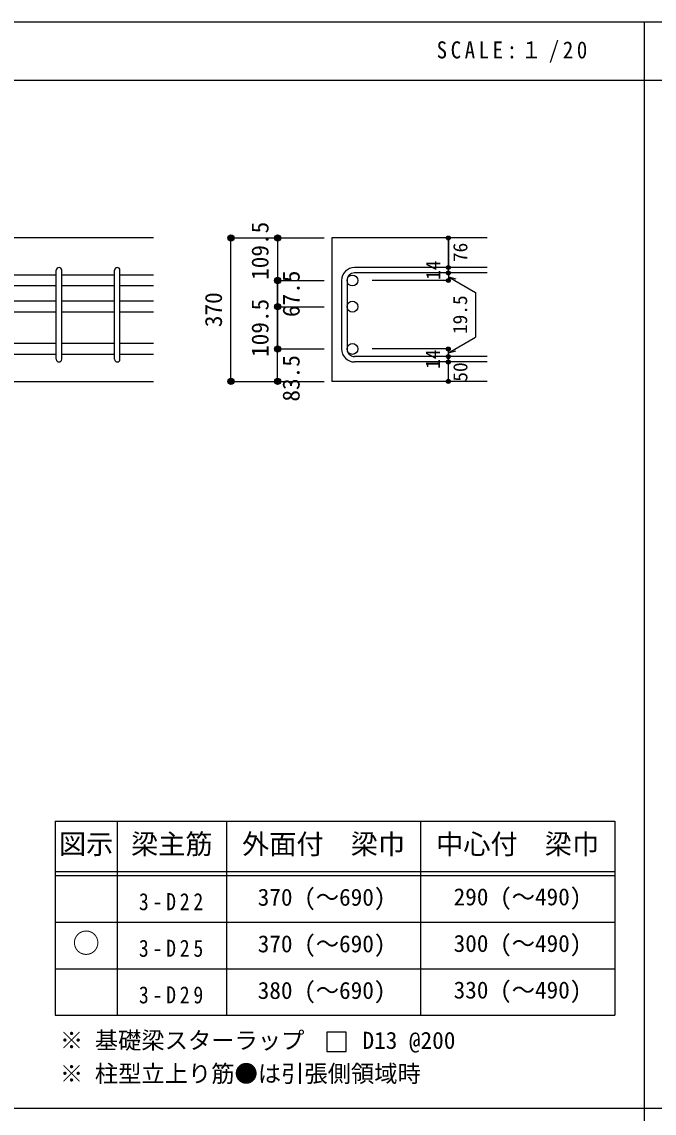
# Model space of a CAD drawing. Units: millimetres at full size, sheet at 1:20. Extents: x -3982 to 3969, y -2797 to 2801.
# Drawn here: x -2353 to -724, y -10 to 2801 of the extents above; entities that cross this region are included whole.
import ezdxf
from ezdxf.enums import TextEntityAlignment as Align

# ---------------------------------------------------------------- set-up
doc = ezdxf.new("R2010")
doc.units = ezdxf.units.MM
doc.header["$LTSCALE"] = 20
doc.header["$PDMODE"] = 32
doc.header["$PDSIZE"] = 10
for name, color, linetype in [('6-1_躯体線', 2, 'Continuous'), ('6-5_梁主筋', 7, 'Continuous'), ('6-6_S.T.P.', 7, 'Continuous'), ('6-7_文字', 7, 'Continuous'), ('6-D_寸法', 4, 'Continuous'), ('6-E_枠', 7, 'Continuous'), ('F-0_枠', 6, 'Continuous')]:
    doc.layers.add(name, color=color, linetype=linetype)
doc.styles.add('ＭＳ ゴシック', font='')
doc.styles.get('ＭＳ ゴシック').set_extended_font_data('MS Gothic')

msp = doc.modelspace()

# ---------------------------------------------------------------- linework, layer by layer
at = {"layer": '6-1_躯体線'}
for p, q in [((-2013.87, 2244.12), (-3313.87, 2244.12)), ((-1153.87, 2244.12), (-1553.87, 2244.12)), ((-1553.87, 2244.12), (-1553.87, 1874.62)), ((-2413.87, 1874.62), (-2013.87, 1874.62)), ((-1153.87, 1874.62), (-1553.87, 1874.62))]:
    msp.add_line(p, q, dxfattribs=at)
at = {"layer": '6-5_梁主筋'}
for p, q in [((-2263.87, 2148.51), (-2399.87, 2148.51)), ((-2113.87, 2148.51), (-2249.87, 2148.51)), ((-2013.87, 2148.51), (-2099.87, 2148.51)), ((-2263.87, 2120.51), (-2399.87, 2120.51)), ((-2113.87, 2120.51), (-2249.87, 2120.51)), ((-2013.87, 2120.51), (-2099.87, 2120.51)), ((-2263.87, 2081.12), (-2399.87, 2081.12)), ((-2113.87, 2081.12), (-2249.87, 2081.12)), ((-2013.87, 2081.12), (-2099.87, 2081.12)), ((-2263.87, 2053.12), (-2399.87, 2053.12)), ((-2113.87, 2053.12), (-2249.87, 2053.12)), ((-2013.87, 2053.12), (-2099.87, 2053.12)), ((-2263.87, 1972.12), (-2399.87, 1972.12)), ((-2113.87, 1972.12), (-2249.87, 1972.12)), ((-2013.87, 1972.12), (-2099.87, 1972.12)), ((-2263.87, 1944.12), (-2399.87, 1944.12)), ((-2113.87, 1944.12), (-2249.87, 1944.12)), ((-2013.87, 1944.12), (-2099.87, 1944.12))]:
    msp.add_line(p, q, dxfattribs=at)
at = {"layer": '6-5_梁主筋', "color": 3}
for centre in [(-1500.87, 2134.51), (-1500.87, 2067.12), (-1500.87, 1958.12)]:
    msp.add_circle(centre, 14, dxfattribs=at)
at = {"layer": '6-6_S.T.P.'}
for p, q in [((-1153.87, 2168.01), (-1495.37, 2168.01)), ((-2263.87, 1931.62), (-2263.87, 2161.01)), ((-2249.87, 1931.62), (-2249.87, 2161.01)), ((-2113.87, 1931.62), (-2113.87, 2161.01)), ((-2099.87, 1931.62), (-2099.87, 2161.01)), ((-1153.87, 2154.01), (-1495.37, 2154.01)), ((-1528.87, 2134.51), (-1528.87, 1958.12)), ((-1514.87, 2134.51), (-1514.87, 1958.12)), ((-1153.87, 1938.62), (-1495.37, 1938.62)), ((-1153.87, 1924.62), (-1495.37, 1924.62))]:
    msp.add_line(p, q, dxfattribs=at)
for centre, radius, start, end in [((-2256.87, 2161.01), 7, 0, 180), ((-2106.87, 2161.01), 7, 0, 180), ((-1495.37, 2134.51), 33.5, 90, 180), ((-1495.37, 2134.51), 19.5, 90, 180), ((-1495.37, 1958.12), 33.5, 180, 270), ((-1495.37, 1958.12), 19.5, 180, 270), ((-2256.87, 1931.62), 7, 180, 0), ((-2106.87, 1931.62), 7, 180, 0)]:
    msp.add_arc(centre, radius, start, end, dxfattribs=at)
at = {"layer": '6-7_文字'}
msp.add_lwpolyline([(-1567.01, 148.71), (-1517.01, 148.71), (-1517.01, 198.71), (-1567.01, 198.71)], close=True, dxfattribs=at)
at = {"layer": '6-D_寸法'}
for p, q in [((-1813.87, 2244.12), (-1693.87, 2244.12)), ((-1813.87, 2244.12), (-1693.87, 2244.12)), ((-1813.87, 2244.12), (-1693.87, 2244.12)), ((-1813.87, 1874.62), (-1813.87, 2244.12)), ((-1813.87, 1874.62), (-1813.87, 2244.12)), ((-1693.87, 2244.12), (-1573.87, 2244.12)), ((-1693.87, 2244.12), (-1573.87, 2244.12)), ((-1693.87, 2244.12), (-1693.87, 2134.51)), ((-1693.87, 2244.12), (-1573.87, 2244.12)), ((-1253.87, 2154.01), (-1253.87, 2168.01)), ((-1253.87, 2154.01), (-1253.87, 2134.51)), ((-1253.87, 2144.26), (-1183.81, 2103.81)), ((-1253.87, 2144.26), (-1234.55, 2139.09)), ((-1693.87, 2134.51), (-1573.87, 2134.51)), ((-1253.87, 2134.51), (-1449.95, 2134.51)), ((-1183.81, 2103.81), (-1183.81, 1988.82)), ((-1693.87, 2067.12), (-1573.87, 2067.12)), ((-1693.87, 1958.12), (-1693.87, 2030.82)), ((-1253.87, 1948.37), (-1183.81, 1988.82)), ((-1693.87, 1958.12), (-1573.87, 1958.12)), ((-1693.87, 1958.12), (-1573.87, 1958.12)), ((-1253.87, 1958.12), (-1449.95, 1958.12)), ((-1253.87, 1938.62), (-1253.87, 1958.12)), ((-1253.87, 1948.37), (-1234.55, 1953.55)), ((-1253.87, 1924.62), (-1253.87, 1938.62)), ((-1253.87, 1874.62), (-1253.87, 1924.62)), ((-1693.87, 1874.62), (-1573.87, 1874.62))]:
    msp.add_line(p, q, dxfattribs=at)
for points in [[(-1253.87, 2168.01), (-1253.87, 2244.12), (-1253.87, 2168.01)], [(-1693.87, 2030.82), (-1693.87, 2134.51), (-1573.87, 2134.51)], [(-1693.87, 2134.51), (-1693.87, 2067.12), (-1693.87, 1958.12)], [(-1813.87, 1874.62), (-1693.87, 1874.62), (-1693.87, 1958.12)]]:
    msp.add_lwpolyline(points, dxfattribs=at)
for centre, radius in [((-1813.87, 2244.12), 8), ((-1813.87, 2244.12), 7.2), ((-1813.87, 2244.12), 6.4), ((-1813.87, 2244.12), 5.6), ((-1813.87, 2244.12), 4.8), ((-1693.87, 2244.12), 8), ((-1693.87, 2244.12), 7.2), ((-1693.87, 2244.12), 6.4), ((-1693.87, 2244.12), 5.6), ((-1693.87, 2244.12), 4.8), ((-1813.87, 2244.12), 4), ((-1813.87, 2244.12), 3.2), ((-1813.87, 2244.12), 2.4), ((-1813.87, 2244.12), 1.6), ((-1813.87, 2244.12), 0.8), ((-1693.87, 2244.12), 4), ((-1693.87, 2244.12), 3.2), ((-1693.87, 2244.12), 2.4), ((-1693.87, 2244.12), 1.6), ((-1693.87, 2244.12), 0.8), ((-1253.87, 2244.12), 4), ((-1253.87, 2244.12), 3.6), ((-1253.87, 2244.12), 3.2), ((-1253.87, 2244.12), 2.8), ((-1253.87, 2244.12), 2.4), ((-1253.87, 2244.12), 2), ((-1253.87, 2244.12), 1.6), ((-1253.87, 2244.12), 1.2), ((-1253.87, 2244.12), 0.8), ((-1253.87, 2244.12), 0.4), ((-1253.87, 2168.01), 4), ((-1253.87, 2168.01), 3.6), ((-1253.87, 2168.01), 3.2), ((-1253.87, 2168.01), 2.8), ((-1253.87, 2168.01), 2.4), ((-1253.87, 2168.01), 2), ((-1253.87, 2168.01), 1.6), ((-1253.87, 2168.01), 1.2), ((-1253.87, 2168.01), 0.8), ((-1253.87, 2168.01), 0.4), ((-1693.87, 2134.51), 8), ((-1693.87, 2134.51), 7.2), ((-1693.87, 2134.51), 6.4), ((-1693.87, 2134.51), 5.6), ((-1693.87, 2134.51), 4.8), ((-1693.87, 2134.51), 4), ((-1693.87, 2134.51), 3.2), ((-1693.87, 2134.51), 2.4), ((-1253.87, 2154.01), 4), ((-1253.87, 2134.51), 4), ((-1253.87, 2154.01), 3.6), ((-1253.87, 2134.51), 3.6), ((-1253.87, 2154.01), 3.2), ((-1253.87, 2134.51), 3.2), ((-1253.87, 2154.01), 2.8), ((-1253.87, 2134.51), 2.8), ((-1253.87, 2154.01), 2.4), ((-1253.87, 2134.51), 2.4), ((-1253.87, 2154.01), 2), ((-1253.87, 2134.51), 2), ((-1253.87, 2154.01), 1.6), ((-1253.87, 2154.01), 1.2), ((-1253.87, 2154.01), 0.8), ((-1253.87, 2154.01), 0.4), ((-1693.87, 2134.51), 1.6), ((-1693.87, 2134.51), 0.8), ((-1253.87, 2134.51), 1.6), ((-1253.87, 2134.51), 1.2), ((-1253.87, 2134.51), 0.8), ((-1253.87, 2134.51), 0.4), ((-1693.87, 2067.12), 8), ((-1693.87, 2067.12), 7.2), ((-1693.87, 2067.12), 6.4), ((-1693.87, 2067.12), 5.6), ((-1693.87, 2067.12), 4.8), ((-1693.87, 2067.12), 4), ((-1693.87, 2067.12), 3.2), ((-1693.87, 2067.12), 2.4), ((-1693.87, 2067.12), 1.6), ((-1693.87, 2067.12), 0.8), ((-1693.87, 1958.12), 8), ((-1693.87, 1958.12), 7.2), ((-1693.87, 1958.12), 6.4), ((-1693.87, 1958.12), 5.6), ((-1693.87, 1958.12), 4.8), ((-1693.87, 1958.12), 4), ((-1693.87, 1958.12), 3.2), ((-1693.87, 1958.12), 2.4), ((-1693.87, 1958.12), 1.6), ((-1693.87, 1958.12), 0.8), ((-1253.87, 1958.12), 4), ((-1253.87, 1938.62), 4), ((-1253.87, 1958.12), 3.6), ((-1253.87, 1938.62), 3.6), ((-1253.87, 1958.12), 3.2), ((-1253.87, 1938.62), 3.2), ((-1253.87, 1958.12), 2.8), ((-1253.87, 1938.62), 2.8), ((-1253.87, 1958.12), 2.4), ((-1253.87, 1938.62), 2.4), ((-1253.87, 1958.12), 2), ((-1253.87, 1938.62), 2), ((-1253.87, 1958.12), 1.6), ((-1253.87, 1938.62), 1.6), ((-1253.87, 1958.12), 1.2), ((-1253.87, 1938.62), 1.2), ((-1253.87, 1958.12), 0.8), ((-1253.87, 1958.12), 0.4), ((-1253.87, 1924.62), 4), ((-1253.87, 1924.62), 3.6), ((-1253.87, 1924.62), 3.2), ((-1253.87, 1924.62), 2.8), ((-1253.87, 1924.62), 2.4), ((-1253.87, 1924.62), 2), ((-1253.87, 1924.62), 1.6), ((-1253.87, 1924.62), 1.2), ((-1253.87, 1938.62), 0.8), ((-1253.87, 1924.62), 0.8), ((-1253.87, 1938.62), 0.4), ((-1253.87, 1924.62), 0.4), ((-1813.87, 1874.62), 8), ((-1813.87, 1874.62), 7.2), ((-1813.87, 1874.62), 6.4), ((-1813.87, 1874.62), 5.6), ((-1813.87, 1874.62), 4.8), ((-1813.87, 1874.62), 4), ((-1813.87, 1874.62), 3.2), ((-1813.87, 1874.62), 2.4), ((-1813.87, 1874.62), 1.6), ((-1813.87, 1874.62), 0.8), ((-1693.87, 1874.62), 8), ((-1693.87, 1874.62), 7.2), ((-1693.87, 1874.62), 6.4), ((-1693.87, 1874.62), 5.6), ((-1693.87, 1874.62), 4.8), ((-1693.87, 1874.62), 4), ((-1693.87, 1874.62), 3.2), ((-1693.87, 1874.62), 2.4), ((-1693.87, 1874.62), 1.6), ((-1693.87, 1874.62), 0.8), ((-1253.87, 1874.62), 4), ((-1253.87, 1874.62), 3.6), ((-1253.87, 1874.62), 3.2), ((-1253.87, 1874.62), 2.8), ((-1253.87, 1874.62), 2.4), ((-1253.87, 1874.62), 2), ((-1253.87, 1874.62), 1.6), ((-1253.87, 1874.62), 1.2), ((-1253.87, 1874.62), 0.8), ((-1253.87, 1874.62), 0.4)]:
    msp.add_circle(centre, radius, dxfattribs=at)
at = {"layer": '6-D_寸法', "color": 7}
for p in [(-1813.87, 2244.12), (-1693.87, 2244.12), (-1253.87, 2244.12), (-1253.87, 2168.01), (-1693.87, 2134.51), (-1253.87, 2154.01), (-1253.87, 2134.51), (-1693.87, 2067.12), (-1693.87, 1958.12), (-1693.87, 1958.12), (-1253.87, 1958.12), (-1253.87, 1958.12), (-1253.87, 1938.62), (-1253.87, 1924.62), (-1813.87, 1874.62), (-1693.87, 1874.62), (-1253.87, 1874.62)]:
    msp.add_point(p, dxfattribs=at)
at = {"layer": '6-E_枠', "color": 3}
for p, q in [((-2267.02, 741.92), (-2267.02, 241.92)), ((-2267.02, 741.92), (-825.33, 741.92)), ((-825.33, 741.92), (-825.33, 241.92)), ((-2267.02, 241.92), (-825.33, 241.92))]:
    msp.add_line(p, q, dxfattribs=at)
at = {"layer": '6-E_枠'}
for p, q in [((-2107.02, 741.92), (-2107.02, 241.92)), ((-1825.33, 741.92), (-1825.33, 241.92)), ((-1325.33, 741.92), (-1325.33, 241.92)), ((-2267.02, 611.92), (-825.33, 611.92)), ((-2267.02, 601.92), (-825.33, 601.92)), ((-2267.02, 481.92), (-825.33, 481.92)), ((-2267.02, 361.92), (-825.33, 361.92))]:
    msp.add_line(p, q, dxfattribs=at)
at = {"layer": 'F-0_枠'}
msp.add_line((-3981.92, 2800.77), (3969.4, 2800.77), dxfattribs=at)
at = {"layer": 'F-0_枠', "color": 2}
for p, q in [((-749.76, 2800.77), (-749.76, -2796.83)), ((-3981.92, 2650.77), (2482.4, 2650.77)), ((2482.4, 1.97), (-3981.92, 1.97))]:
    msp.add_line(p, q, dxfattribs=at)

# ---------------------------------------------------------------- texts
at = {"layer": '6-7_文字', "color": 2, "style": 'ＭＳ ゴシック'}
for s, p in [('図示', (-2257.02, 641.92)), ('梁主筋', (-2071.17, 641.92)), ('外面付\u3000梁巾', (-1785.33, 641.92)), ('中心付\u3000梁巾', (-1285.33, 641.92)), ('○', (-2222.02, 386.92))]:
    msp.add_text(s, height=51.32, dxfattribs=at).set_placement(p, align=Align.BOTTOM_LEFT)
at = {"layer": '6-7_文字', "style": 'ＭＳ ゴシック'}
for s, p in [('370 (～690)', (-1745.02, 510.92)), ('290 (～490)', (-1240.33, 511.92)), ('370 (～690)', (-1745.02, 390.92)), ('300 (～490)', (-1240.33, 391.92)), ('380 (～690)', (-1745.02, 270.92)), ('330 (～490)', (-1240.33, 271.92)), ('※ 基礎梁スターラップ     D13 @200', (-2254.64, 142.2)), ('※ 柱型立上り筋●は引張側領域時', (-2254.64, 56.53))]:
    msp.add_text(s, height=43.99, dxfattribs=at).set_placement(p, align=Align.BOTTOM_LEFT)
at = {"layer": '6-7_文字', "color": 2, "insert": (-1283.99, 2695.77), "char_height": 43.99, "attachment_point": 7, "style": 'ＭＳ ゴシック'}
msp.add_mtext('\\T1.34;\\W0.9;SCALE:１/20', dxfattribs=at)
at = {"layer": '6-7_文字', "char_height": 43.99, "attachment_point": 7, "style": 'ＭＳ ゴシック'}
for s, insert in [('\\T1.38;\\W0.85;3-D22', (-2051.17, 511.92)), ('\\T1.38;\\W0.85;3-D25', (-2051.17, 391.92)), ('\\T1.38;\\W0.85;3-D29', (-2051.17, 271.92))]:
    msp.add_mtext(s, dxfattribs=dict(at, insert=insert))
at = {"layer": '6-D_寸法', "style": 'ＭＳ ゴシック'}
for s, height, p in [('109.5', 43.99, (-1703.97, 2136.1)), ('76', 36.66, (-1193.89, 2181.86)), ('14', 36.66, (-1263.87, 2136.09)), ('67.5', 43.99, (-1623.76, 2040.34)), ('370', 43.99, (-1823.87, 2014.37)), ('109.5', 43.99, (-1703.87, 1937.62)), ('19.5', 36.66, (-1194.44, 1996.49)), ('14', 36.66, (-1264.53, 1906.95)), ('83.5', 43.99, (-1623.87, 1822.62)), ('50', 36.66, (-1193.79, 1873.83))]:
    msp.add_text(s, height=height, rotation=90, dxfattribs=at).set_placement(p, align=Align.BOTTOM_LEFT)

doc.saveas('drawing.dxf')
